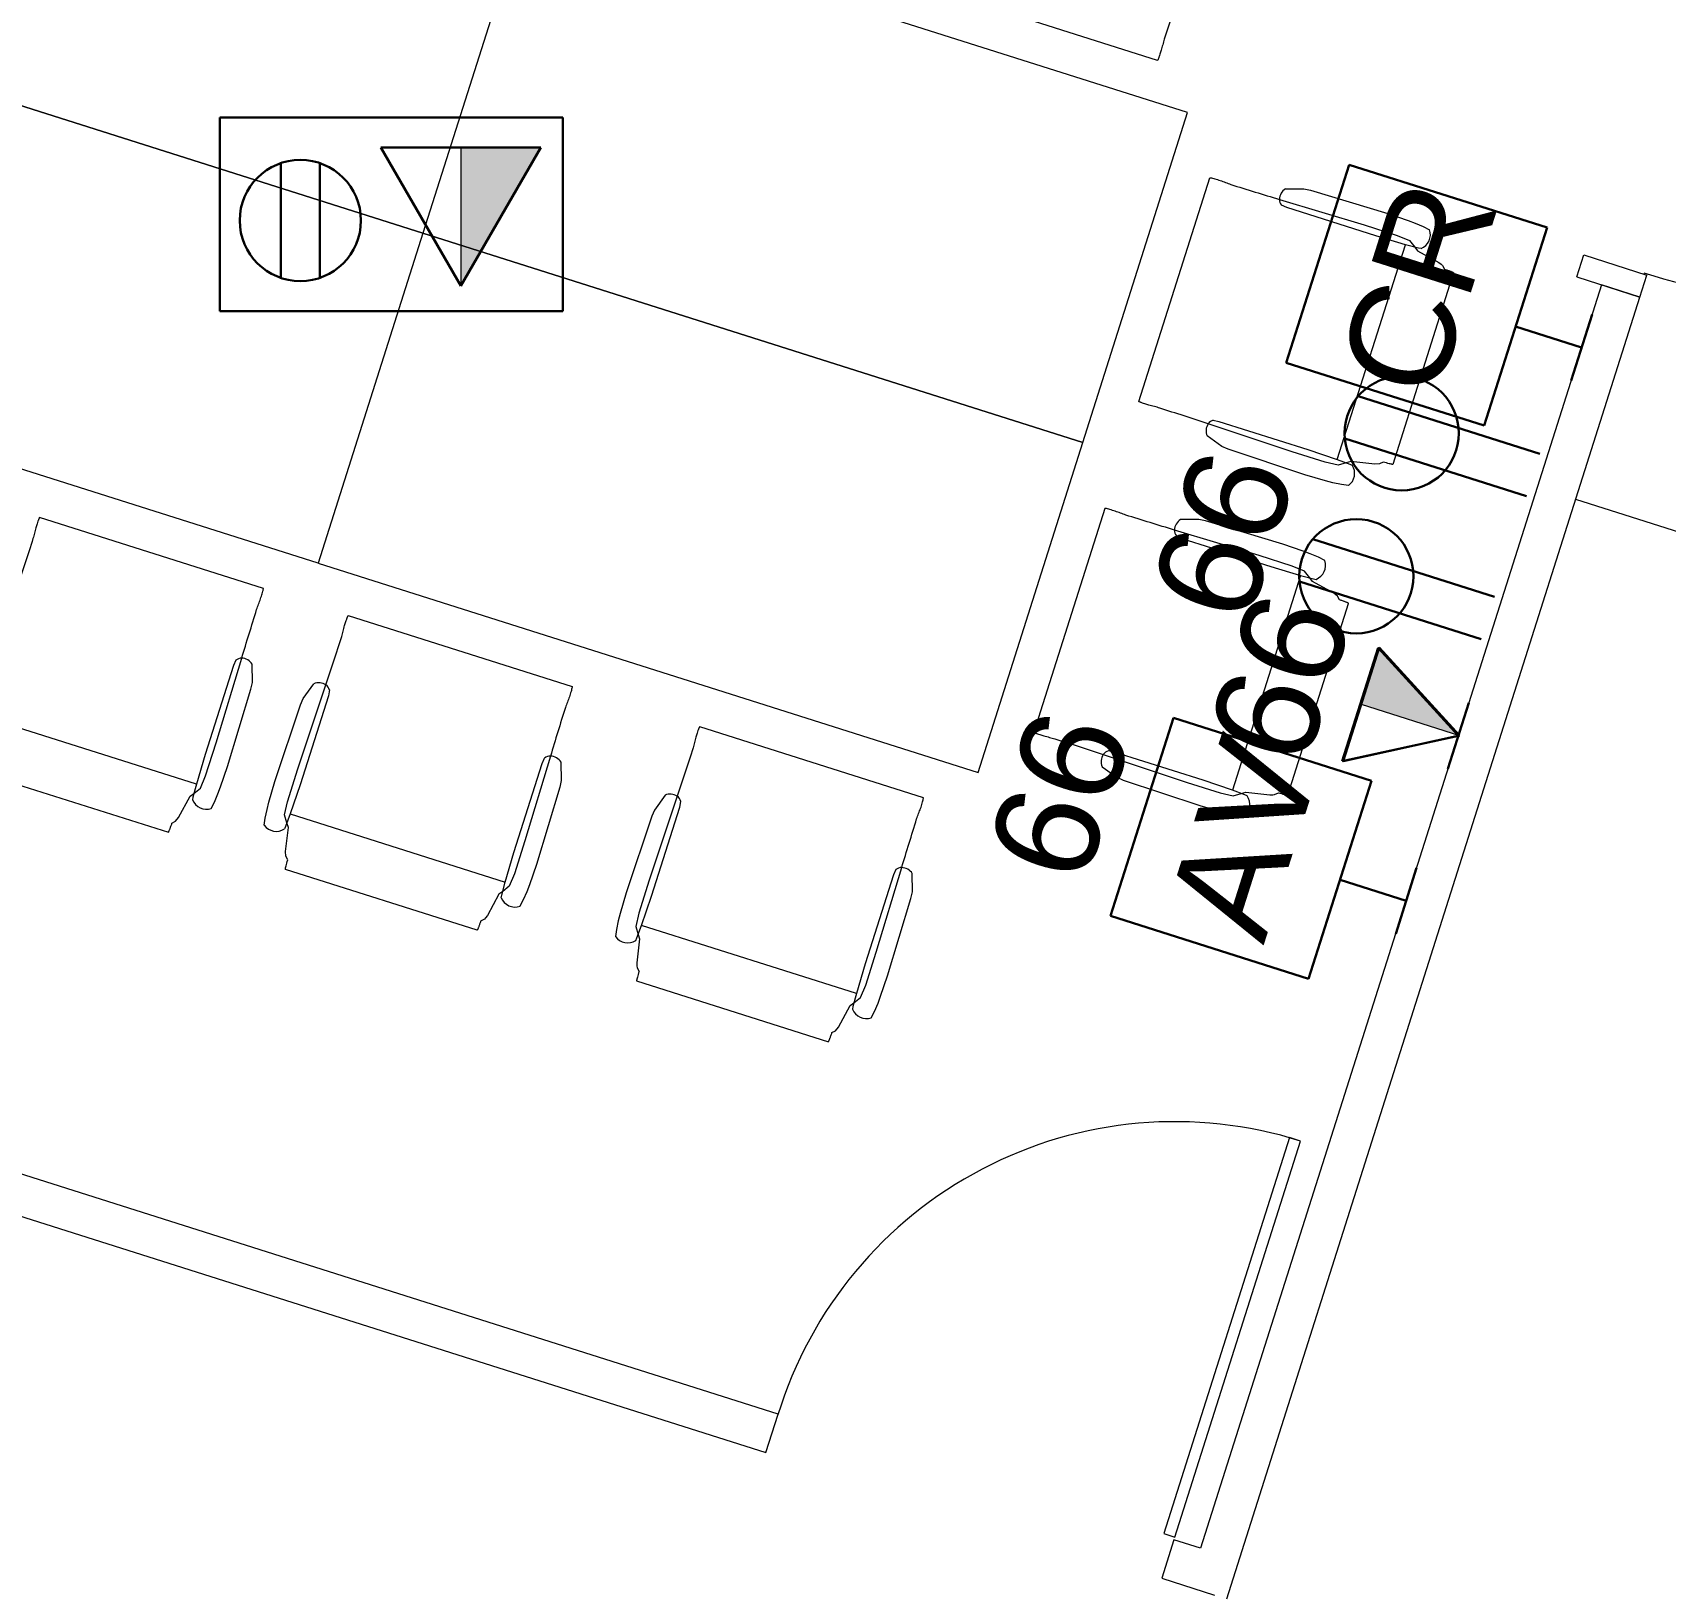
# Model space of a CAD drawing. Header units: inches. Extents: x 385 to 2249, y -1781 to -36.
# Drawn here: x 915.4 to 1056.9, y -394.6 to -259.5 of the extents above; entities that cross this region are included whole.
import ezdxf

# ---------------------------------------------------------------- set-up
doc = ezdxf.new("R2010")
doc.units = ezdxf.units.IN
doc.header["$MEASUREMENT"] = 0
for name, color, linetype, lineweight in [('A-ANNO-NOTE', 131, 'Continuous', 30), ('A-DETL', 90, 'Continuous', 9), ('A-DOOR', 31, 'Continuous', 13), ('A-DOOR-FRAM', 31, 'Continuous', 20), ('I-FURN', 30, 'Continuous', 9), ('I-FURN-PNLS', 30, 'Continuous', 9), ('I-WALL', 2, 'Continuous', 13)]:
    doc.layers.add(name, color=color, linetype=linetype, lineweight=lineweight)
doc.styles.add('Swis721 Lt BT', font='swissl.ttf', dxfattribs={"height": 9})

# ---------------------------------------------------------------- blocks, each defined once
blk = doc.blocks.new('Single Glass Door - Full Rail - Long Handle-5114673-Level 5 POWER _ SIGNAL')
at = {"layer": 'A-DOOR', "lineweight": 20}
for p, q in [((17, 38), (17, 2)), ((18, 38), (17, 38)), ((18, 2), (18, 38)), ((17, 2), (18, 2))]:
    blk.add_line(p, q, dxfattribs=at)
at = {"layer": 'A-DOOR', "lineweight": 9}
blk.add_arc((18, 2), 36, 90, 180.5, dxfattribs=at)
blk = doc.blocks.new('F - CONF TABLE _4 RECTANGULAR-12 CHAIRS_ - F - CONF TABLE _4 RECTANGULAR-12 CHAIRS_-5346493-Level 5 POWER _ SIGNAL')
at = {"layer": 'I-FURN'}
for p, q in [((56.14, 33.53), (35.8, 33.53)), ((72.17, 26.82), (79.17, 26.92)), ((79.17, 26.92), (81.03, 26.87)), ((70.08, 26.27), (71.58, 26.76)), ((71.58, 26.76), (72.17, 26.82)), ((81.03, 26.87), (81.68, 26.84)), ((81.68, 26.84), (82.45, 26.77)), ((82.45, 26.77), (83.06, 26.66)), ((63.53, 4.86), (63.53, 25.2)), ((69.85, 25.24), (77.52, 25.35)), ((70.68, 24.75), (70.18, 24.81)), ((78.77, 24.75), (70.68, 24.75)), ((77.52, 25.35), (80.52, 25.35)), ((81.45, 24.79), (78.77, 24.75)), ((80.52, 25.35), (81.68, 25.24)), ((82.61, 24.86), (81.45, 24.79)), ((81.45, 5.27), (81.45, 24.79)), ((81.68, 25.24), (82.28, 24.84)), ((82.28, 24.84), (82.61, 24.61)), ((82.84, 24.88), (82.61, 24.86)), ((82.61, 24.61), (84.68, 24.21)), ((84.68, 24.21), (84.92, 24.13)), ((84.92, 24.13), (85.06, 24.06)), ((85.06, 24.06), (85.32, 23.8)), ((86.16, 23.75), (86.16, 6.32)), ((84.68, 5.86), (82.61, 5.46)), ((85.06, 6.01), (84.68, 5.86)), ((85.32, 6.26), (85.06, 6.01)), ((77.52, 4.72), (69.85, 4.83)), ((70.18, 5.26), (70.68, 5.32)), ((70.68, 5.32), (78.77, 5.32)), ((80.52, 4.72), (77.52, 4.72)), ((78.77, 5.32), (81.45, 5.27)), ((81.68, 4.82), (80.52, 4.72)), ((81.45, 5.27), (82.61, 5.21)), ((82.28, 5.23), (81.68, 4.82)), ((82.61, 5.46), (82.28, 5.23)), ((82.61, 5.21), (82.84, 5.19)), ((71.58, 3.31), (70.08, 3.8)), ((72.17, 3.25), (71.58, 3.31)), ((79.17, 3.15), (72.17, 3.25)), ((81.03, 3.2), (79.17, 3.15)), ((81.68, 3.23), (81.03, 3.2)), ((82.45, 3.3), (81.68, 3.23)), ((83.06, 3.41), (82.45, 3.3)), ((71.58, -3.31), (70.08, -3.8)), ((72.17, -3.25), (71.58, -3.31)), ((79.17, -3.15), (72.17, -3.25)), ((81.03, -3.2), (79.17, -3.15)), ((81.68, -3.23), (81.03, -3.2)), ((82.45, -3.3), (81.68, -3.23)), ((83.06, -3.41), (82.45, -3.3)), ((63.53, -4.86), (63.53, -25.2)), ((77.52, -4.72), (69.85, -4.83)), ((70.18, -5.26), (70.68, -5.32)), ((70.68, -5.32), (78.77, -5.32)), ((80.52, -4.72), (77.52, -4.72)), ((78.77, -5.32), (81.45, -5.27)), ((81.68, -4.82), (80.52, -4.72)), ((81.45, -5.27), (82.61, -5.21)), ((81.45, -5.27), (81.45, -24.79)), ((82.28, -5.23), (81.68, -4.82)), ((82.61, -5.46), (82.28, -5.23)), ((82.61, -5.21), (82.84, -5.19)), ((84.68, -5.86), (82.61, -5.46)), ((85.06, -6.01), (84.68, -5.86)), ((85.32, -6.26), (85.06, -6.01)), ((86.16, -23.75), (86.16, -6.32)), ((85.06, -24.06), (85.32, -23.8)), ((69.85, -25.24), (77.52, -25.35)), ((70.68, -24.75), (70.18, -24.81)), ((78.77, -24.75), (70.68, -24.75)), ((77.52, -25.35), (80.52, -25.35)), ((81.45, -24.79), (78.77, -24.75)), ((80.52, -25.35), (81.68, -25.24)), ((82.61, -24.86), (81.45, -24.79)), ((81.68, -25.24), (82.28, -24.84)), ((82.28, -24.84), (82.61, -24.61)), ((82.61, -24.61), (84.68, -24.21)), ((82.84, -24.88), (82.61, -24.86)), ((84.68, -24.21), (84.92, -24.13)), ((84.92, -24.13), (85.06, -24.06)), ((70.08, -26.27), (71.58, -26.76)), ((71.58, -26.76), (72.17, -26.82)), ((72.17, -26.82), (79.17, -26.92)), ((79.17, -26.92), (81.03, -26.87)), ((81.03, -26.87), (81.68, -26.84)), ((81.68, -26.84), (82.45, -26.77)), ((82.45, -26.77), (83.06, -26.66)), ((-3.86, -33.53), (-24.2, -33.53)), ((3.86, -33.53), (24.2, -33.53)), ((56.14, -33.53), (35.8, -33.53)), ((-4.26, -40.18), (-4.32, -40.68)), ((-4.32, -40.68), (-4.32, -48.77)), ((-3.72, -47.52), (-3.83, -39.85)), ((-2.31, -41.58), (-2.8, -40.08)), ((2.31, -41.58), (2.8, -40.08)), ((3.72, -47.52), (3.83, -39.85)), ((4.26, -40.18), (4.32, -40.68)), ((4.32, -40.68), (4.32, -48.77)), ((23.75, -40.68), (23.81, -40.18)), ((23.75, -48.77), (23.75, -40.68)), ((24.24, -39.85), (24.35, -47.52)), ((25.27, -40.08), (25.76, -41.58)), ((34.73, -40.08), (34.24, -41.58)), ((35.76, -39.85), (35.65, -47.52)), ((36.25, -40.68), (36.19, -40.18)), ((36.25, -48.77), (36.25, -40.68)), ((55.74, -40.18), (55.68, -40.68)), ((55.68, -40.68), (55.68, -48.77)), ((56.28, -47.52), (56.17, -39.85)), ((57.69, -41.58), (57.2, -40.08)), ((-2.25, -42.17), (-2.31, -41.58)), ((-2.15, -49.17), (-2.25, -42.17)), ((2.15, -49.17), (2.25, -42.17)), ((2.25, -42.17), (2.31, -41.58)), ((25.76, -41.58), (25.82, -42.17)), ((25.82, -42.17), (25.92, -49.17)), ((34.18, -42.17), (34.08, -49.17)), ((34.24, -41.58), (34.18, -42.17)), ((57.75, -42.17), (57.69, -41.58)), ((57.85, -49.17), (57.75, -42.17)), ((-3.72, -50.52), (-3.72, -47.52)), ((3.72, -50.52), (3.72, -47.52)), ((24.35, -47.52), (24.35, -50.52)), ((35.65, -47.52), (35.65, -50.52)), ((56.28, -50.52), (56.28, -47.52)), ((-4.32, -48.77), (-4.27, -51.45)), ((-2.2, -51.03), (-2.15, -49.17)), ((2.2, -51.03), (2.15, -49.17)), ((4.32, -48.77), (4.27, -51.45)), ((23.79, -51.45), (23.75, -48.77)), ((25.92, -49.17), (25.87, -51.03)), ((34.08, -49.17), (34.13, -51.03)), ((36.21, -51.45), (36.25, -48.77)), ((55.68, -48.77), (55.73, -51.45)), ((57.8, -51.03), (57.85, -49.17)), ((-3.82, -51.68), (-3.72, -50.52)), ((3.82, -51.68), (3.72, -50.52)), ((24.35, -50.52), (24.24, -51.68)), ((35.65, -50.52), (35.76, -51.68)), ((56.18, -51.68), (56.28, -50.52)), ((-4.27, -51.45), (-23.79, -51.45)), ((-4.46, -52.61), (-4.23, -52.28)), ((-4.27, -51.45), (-4.21, -52.61)), ((-4.23, -52.28), (-3.82, -51.68)), ((-2.3, -52.45), (-2.23, -51.68)), ((-2.23, -51.68), (-2.2, -51.03)), ((2.23, -51.68), (2.2, -51.03)), ((2.3, -52.45), (2.23, -51.68)), ((4.23, -52.28), (3.82, -51.68)), ((4.27, -51.45), (4.21, -52.61)), ((4.46, -52.61), (4.23, -52.28)), ((4.27, -51.45), (23.79, -51.45)), ((23.84, -52.28), (23.61, -52.61)), ((23.86, -52.61), (23.79, -51.45)), ((24.24, -51.68), (23.84, -52.28)), ((25.84, -51.68), (25.77, -52.45)), ((25.87, -51.03), (25.84, -51.68)), ((34.13, -51.03), (34.16, -51.68)), ((34.16, -51.68), (34.23, -52.45)), ((35.76, -51.68), (36.16, -52.28)), ((36.14, -52.61), (36.21, -51.45)), ((36.16, -52.28), (36.39, -52.61)), ((55.73, -51.45), (36.21, -51.45)), ((55.54, -52.61), (55.77, -52.28)), ((55.73, -51.45), (55.79, -52.61)), ((55.77, -52.28), (56.18, -51.68)), ((57.7, -52.45), (57.77, -51.68)), ((57.77, -51.68), (57.8, -51.03)), ((-4.86, -54.68), (-4.46, -52.61)), ((-4.21, -52.61), (-4.19, -52.84)), ((-2.41, -53.06), (-2.3, -52.45)), ((2.41, -53.06), (2.3, -52.45)), ((4.21, -52.61), (4.19, -52.84)), ((4.86, -54.68), (4.46, -52.61)), ((23.61, -52.61), (23.21, -54.68)), ((23.88, -52.84), (23.86, -52.61)), ((25.77, -52.45), (25.66, -53.06)), ((34.23, -52.45), (34.34, -53.06)), ((36.12, -52.84), (36.14, -52.61)), ((36.39, -52.61), (36.79, -54.68)), ((55.14, -54.68), (55.54, -52.61)), ((55.79, -52.61), (55.81, -52.84)), ((57.59, -53.06), (57.7, -52.45)), ((-5.26, -55.32), (-5.01, -55.06)), ((-5.01, -55.06), (-4.86, -54.68)), ((5.01, -55.06), (4.86, -54.68)), ((5.26, -55.32), (5.01, -55.06)), ((23.06, -55.06), (22.8, -55.32)), ((23.13, -54.92), (23.06, -55.06)), ((23.21, -54.68), (23.13, -54.92)), ((36.79, -54.68), (36.87, -54.92)), ((36.87, -54.92), (36.94, -55.06)), ((36.94, -55.06), (37.2, -55.32)), ((54.74, -55.32), (54.99, -55.06)), ((54.99, -55.06), (55.14, -54.68)), ((-22.75, -56.16), (-5.32, -56.16)), ((22.75, -56.16), (5.32, -56.16)), ((37.25, -56.16), (54.68, -56.16))]:
    blk.add_line(p, q, dxfattribs=at)
for centre, radius, start, end in [((70.93, 25.55), 1.12, 139.743, 196.0891), ((81.99, 25.89), 1.32, 310.065, 35.935), ((70.6, 25.47), 0.781, 196.8466, 237.6782), ((70.93, 4.52), 1.12, 163.9109, 220.257), ((70.6, 4.6), 0.781, 122.3218, 163.1534), ((81.99, 4.18), 1.32, 324.065, 49.935), ((70.93, -4.52), 1.12, 139.743, 196.0891), ((81.99, -4.18), 1.32, 310.065, 35.935), ((70.6, -4.6), 0.781, 196.8466, 237.6782), ((70.93, -25.55), 1.12, 163.9109, 220.257), ((70.6, -25.47), 0.781, 122.3218, 163.1534), ((81.99, -25.89), 1.32, 324.065, 49.935), ((-3.6, -40.6), 0.781, 106.8466, 147.6782), ((-3.52, -40.93), 1.12, 49.743, 106.0891), ((3.52, -40.93), 1.12, 73.9109, 130.257), ((3.6, -40.6), 0.781, 32.3218, 73.1534), ((24.47, -40.6), 0.781, 106.8466, 147.6782), ((24.55, -40.93), 1.12, 49.743, 106.0891), ((35.45, -40.93), 1.12, 73.9109, 130.257), ((35.53, -40.6), 0.781, 32.3218, 73.1534), ((56.4, -40.6), 0.781, 106.8466, 147.6782), ((56.48, -40.93), 1.12, 49.743, 106.0891), ((-3.18, -51.99), 1.32, 220.065, 305.935), ((3.18, -51.99), 1.32, 234.065, 319.935), ((24.89, -51.99), 1.32, 220.065, 305.935), ((35.11, -51.99), 1.32, 234.065, 319.935), ((56.82, -51.99), 1.32, 220.065, 305.935)]:
    blk.add_arc(centre, radius, start, end, dxfattribs=at)
for points in [[(56.17, 39.85), (56.16, 39.12), (56.15, 37.66), (56.14, 36.18), (56.13, 35.44)], [(56.13, 35.44), (56.14, 35.28), (56.16, 34.96), (56.17, 34.63), (56.18, 34.47)], [(64.47, 25.25), (64.63, 25.24), (64.96, 25.23), (65.28, 25.21), (65.44, 25.2)], [(65.44, 25.2), (66.18, 25.2), (67.66, 25.21), (69.12, 25.23), (69.85, 25.24)], [(65.44, 4.87), (65.28, 4.86), (64.96, 4.84), (64.63, 4.83), (64.47, 4.82)], [(69.85, 4.83), (69.12, 4.84), (67.66, 4.85), (66.18, 4.86), (65.44, 4.87)], [(65.44, -4.87), (65.28, -4.86), (64.96, -4.84), (64.63, -4.83), (64.47, -4.82)], [(69.85, -4.83), (69.12, -4.84), (67.66, -4.85), (66.18, -4.86), (65.44, -4.87)], [(64.47, -25.25), (64.63, -25.24), (64.96, -25.23), (65.28, -25.21), (65.44, -25.2)], [(65.44, -25.2), (66.18, -25.2), (67.66, -25.21), (69.12, -25.23), (69.85, -25.24)], [(-24.25, -34.47), (-24.24, -34.63), (-24.23, -34.96), (-24.21, -35.28), (-24.2, -35.44)], [(-3.87, -35.44), (-3.86, -35.28), (-3.84, -34.96), (-3.83, -34.63), (-3.82, -34.47)], [(3.87, -35.44), (3.86, -35.28), (3.84, -34.96), (3.83, -34.63), (3.82, -34.47)], [(24.25, -34.47), (24.24, -34.63), (24.23, -34.96), (24.21, -35.28), (24.2, -35.44)], [(35.75, -34.47), (35.76, -34.63), (35.77, -34.96), (35.79, -35.28), (35.8, -35.44)], [(56.13, -35.44), (56.14, -35.28), (56.16, -34.96), (56.17, -34.63), (56.18, -34.47)], [(-24.2, -35.44), (-24.2, -36.18), (-24.21, -37.66), (-24.23, -39.12), (-24.24, -39.85)], [(-3.83, -39.85), (-3.84, -39.12), (-3.85, -37.66), (-3.86, -36.18), (-3.87, -35.44)], [(3.83, -39.85), (3.84, -39.12), (3.85, -37.66), (3.86, -36.18), (3.87, -35.44)], [(24.2, -35.44), (24.2, -36.18), (24.21, -37.66), (24.23, -39.12), (24.24, -39.85)], [(35.8, -35.44), (35.8, -36.18), (35.79, -37.66), (35.77, -39.12), (35.76, -39.85)], [(56.17, -39.85), (56.16, -39.12), (56.15, -37.66), (56.14, -36.18), (56.13, -35.44)]]:
    blk.add_open_spline(points, degree=3, dxfattribs=at)
for points, knots in [([(56.18, 34.47), (56.18, 34.35), (56.18, 34.14), (56.18, 33.91), (56.17, 33.77), (56.17, 33.69), (56.16, 33.62), (56.15, 33.56), (56.14, 33.53), (56.14, 33.53), (56.14, 33.53)], [-1, -1, -1, -1, -0.727273, -0.545455, -0.454545, -0.363636, -0.272727, -0.181818, -0.090909, 0, 0, 0, 0]), ([(63.53, 25.2), (63.53, 25.21), (63.6, 25.23), (63.9, 25.25), (64.23, 25.25), (64.39, 25.25), (64.47, 25.25)], [-1, -1, -1, -1, -0.727273, -0.363636, -0.181818, 0, 0, 0, 0]), ([(85.32, 23.8), (85.37, 23.8), (85.51, 23.8), (85.69, 23.8), (85.84, 23.79), (85.94, 23.78), (86.03, 23.78), (86.09, 23.77), (86.14, 23.76), (86.16, 23.75), (86.16, 23.75)], [-1, -1, -1, -1, -0.888889, -0.666667, -0.555556, -0.444444, -0.333333, -0.222222, -0.111111, 0, 0, 0, 0]), ([(86.16, 6.32), (86.16, 6.32), (86.14, 6.31), (86.09, 6.3), (86, 6.29), (85.78, 6.27), (85.51, 6.27), (85.32, 6.26)], [-1, -1, -1, -1, -0.888889, -0.777778, -0.666667, -0.444444, 0, 0, 0, 0]), ([(64.47, 4.82), (64.35, 4.82), (64.14, 4.82), (63.91, 4.82), (63.77, 4.83), (63.69, 4.83), (63.62, 4.84), (63.56, 4.85), (63.53, 4.86), (63.53, 4.86), (63.53, 4.86)], [-1, -1, -1, -1, -0.727273, -0.545455, -0.454545, -0.363636, -0.272727, -0.181818, -0.090909, 0, 0, 0, 0]), ([(64.47, -4.82), (64.39, -4.82), (64.23, -4.82), (63.9, -4.82), (63.6, -4.84), (63.53, -4.86), (63.53, -4.86)], [0, 0, 0, 0, 0.181818, 0.363636, 0.727273, 1, 1, 1, 1]), ([(86.16, -6.32), (86.16, -6.32), (86.14, -6.31), (86.09, -6.3), (86.03, -6.29), (85.94, -6.29), (85.84, -6.28), (85.69, -6.27), (85.51, -6.27), (85.37, -6.26), (85.32, -6.26)], [0, 0, 0, 0, 0.111111, 0.222222, 0.333333, 0.444444, 0.555556, 0.666667, 0.888889, 1, 1, 1, 1]), ([(85.32, -23.8), (85.51, -23.8), (85.78, -23.79), (86, -23.78), (86.09, -23.77), (86.14, -23.76), (86.16, -23.75), (86.16, -23.75)], [0, 0, 0, 0, 0.444444, 0.666667, 0.777778, 0.888889, 1, 1, 1, 1]), ([(63.53, -25.2), (63.53, -25.21), (63.53, -25.21), (63.56, -25.22), (63.62, -25.23), (63.69, -25.23), (63.77, -25.24), (63.91, -25.25), (64.14, -25.25), (64.35, -25.25), (64.47, -25.25)], [0, 0, 0, 0, 0.090909, 0.181818, 0.272727, 0.363636, 0.454545, 0.545455, 0.727273, 1, 1, 1, 1]), ([(-24.2, -33.53), (-24.21, -33.53), (-24.21, -33.53), (-24.22, -33.56), (-24.23, -33.62), (-24.23, -33.69), (-24.24, -33.77), (-24.25, -33.91), (-24.25, -34.14), (-24.25, -34.35), (-24.25, -34.47)], [0, 0, 0, 0, 0.090909, 0.181818, 0.272727, 0.363636, 0.454545, 0.545455, 0.727273, 1, 1, 1, 1]), ([(-3.82, -34.47), (-3.82, -34.39), (-3.82, -34.23), (-3.82, -33.9), (-3.84, -33.6), (-3.86, -33.53), (-3.86, -33.53)], [0, 0, 0, 0, 0.181818, 0.363636, 0.727273, 1, 1, 1, 1]), ([(3.82, -34.47), (3.82, -34.35), (3.82, -34.14), (3.82, -33.91), (3.83, -33.77), (3.83, -33.69), (3.84, -33.62), (3.85, -33.56), (3.86, -33.53), (3.86, -33.53), (3.86, -33.53)], [-1, -1, -1, -1, -0.727273, -0.545455, -0.454545, -0.363636, -0.272727, -0.181818, -0.090909, 0, 0, 0, 0]), ([(24.2, -33.53), (24.21, -33.53), (24.23, -33.6), (24.25, -33.9), (24.25, -34.23), (24.25, -34.39), (24.25, -34.47)], [-1, -1, -1, -1, -0.727273, -0.363636, -0.181818, 0, 0, 0, 0]), ([(35.8, -33.53), (35.79, -33.53), (35.79, -33.53), (35.78, -33.56), (35.77, -33.62), (35.77, -33.69), (35.76, -33.77), (35.75, -33.91), (35.75, -34.14), (35.75, -34.35), (35.75, -34.47)], [0, 0, 0, 0, 0.090909, 0.181818, 0.272727, 0.363636, 0.454545, 0.545455, 0.727273, 1, 1, 1, 1]), ([(56.18, -34.47), (56.18, -34.39), (56.18, -34.23), (56.18, -33.9), (56.16, -33.6), (56.14, -33.53), (56.14, -33.53)], [0, 0, 0, 0, 0.181818, 0.363636, 0.727273, 1, 1, 1, 1]), ([(-5.32, -56.16), (-5.32, -56.16), (-5.31, -56.14), (-5.3, -56.09), (-5.29, -56.03), (-5.29, -55.94), (-5.28, -55.84), (-5.27, -55.69), (-5.27, -55.51), (-5.26, -55.37), (-5.26, -55.32)], [0, 0, 0, 0, 0.111111, 0.222222, 0.333333, 0.444444, 0.555556, 0.666667, 0.888889, 1, 1, 1, 1]), ([(5.32, -56.16), (5.32, -56.16), (5.31, -56.14), (5.3, -56.09), (5.29, -56), (5.27, -55.78), (5.27, -55.51), (5.26, -55.32)], [-1, -1, -1, -1, -0.888889, -0.777778, -0.666667, -0.444444, 0, 0, 0, 0]), ([(22.8, -55.32), (22.8, -55.37), (22.8, -55.51), (22.8, -55.69), (22.79, -55.84), (22.78, -55.94), (22.78, -56.03), (22.77, -56.09), (22.76, -56.14), (22.75, -56.16), (22.75, -56.16)], [-1, -1, -1, -1, -0.888889, -0.666667, -0.555556, -0.444444, -0.333333, -0.222222, -0.111111, 0, 0, 0, 0]), ([(37.2, -55.32), (37.2, -55.51), (37.21, -55.78), (37.22, -56), (37.23, -56.09), (37.24, -56.14), (37.25, -56.16), (37.25, -56.16)], [0, 0, 0, 0, 0.444444, 0.666667, 0.777778, 0.888889, 1, 1, 1, 1]), ([(54.68, -56.16), (54.68, -56.16), (54.69, -56.14), (54.7, -56.09), (54.71, -56.03), (54.71, -55.94), (54.72, -55.84), (54.73, -55.69), (54.73, -55.51), (54.74, -55.37), (54.74, -55.32)], [0, 0, 0, 0, 0.111111, 0.222222, 0.333333, 0.444444, 0.555556, 0.666667, 0.888889, 1, 1, 1, 1])]:
    blk.add_open_spline(points, degree=3, knots=knots, dxfattribs=at)
at = {"layer": 'I-FURN-PNLS'}
for p, q in [((60, 30), (0, 30)), ((0, 30), (0, 0)), ((0, 30), (0, 0)), ((60, 0), (60, 30)), ((0, 0), (-60, 0)), ((-60, 0), (0, 0)), ((0, 0), (60, 0)), ((60, 0), (0, 0)), ((0, 0), (0, -30)), ((0, 0), (0, -30)), ((60, -30), (60, 0)), ((0, -30), (-60, -30)), ((0, -30), (60, -30))]:
    blk.add_line(p, q, dxfattribs=at)
blk = doc.blocks.new('Seating-Lounge_Chair-Teknion-BBMC_Metropolitan-R2013 - Lounge Chair-5309720-Level 5 POWER _ SIGNAL')
at = {"layer": 'I-FURN'}
for p, q in [((-0.6, 16.36), (-0.69, 15.74)), ((0.6, 16.36), (-0.6, 16.36)), ((0.68, 15.74), (0.6, 16.36)), ((-10.46, 12.84), (-14.66, 0.64)), ((14.66, 0.64), (10.46, 12.84)), ((-11.03, 9.54), (-18.84, -12.29)), ((11.03, 9.54), (18.84, -12.29)), ((-14.66, 0.64), (-16.34, 0.62)), ((-16.34, 0.62), (-16.34, -0.58)), ((-14.66, 0.64), (-15.08, -0.6)), ((-8.51, 0.55), (-9.74, -4.39)), ((8.51, 0.55), (9.77, -4.5)), ((16.34, 0.62), (14.66, 0.64)), ((14.66, 0.64), (15.08, -0.6)), ((16.34, -0.58), (16.34, 0.62)), ((-15.08, -0.6), (-19.35, -12.99)), ((-16.34, -0.58), (-15.08, -0.6)), ((15.08, -0.6), (16.34, -0.58)), ((19.35, -12.99), (15.08, -0.6))]:
    blk.add_line(p, q, dxfattribs=at)
for centre, radius, start, end in [((0.14, -18.2), 33.94, 91.3936, 101.9016), ((-0.03, 0.33), 15.43, 87.321, 92.397), ((0.14, -18.2), 33.94, 77.3677, 89.0817), ((-6.64, 10.6), 4.43, 92.8494, 149.6225), ((6.64, 10.6), 4.43, 30.3775, 77.955), ((-6.62, 8.47), 4.46, 101.0887, 144.9113), ((0.02, -25.42), 39, 78.9113, 101.0887), ((6.62, 8.47), 4.46, 35.0887, 78.9113), ((-5.4, 7.6), 5.96, 144.9113, 161.0887), ((5.4, 7.6), 5.96, 18.9113, 35.0887), ((0, -13.43), 23.05, 67.077, 112.923), ((-5.99, 1.79), 2.23, 115.1566, 169.8557), ((0, -78), 82.11, 85.1543, 94.8457), ((5.99, 1.79), 2.23, 10.1443, 64.8434), ((-6.53, 0.33), 1.99, 82.4293, 173.5707), ((26.42, -5.66), 35.49, 167.2304, 169.6334), ((0, 49.5), 47.61, 262.4293, 277.51), ((6.53, 0.33), 1.99, 6.4293, 98.9009), ((-26.42, -5.66), 35.49, 10.3666, 12.7696), ((29.35, -17.86), 41.36, 160.98, 172.2111), ((-29.36, -17.87), 41.36, 7.7889, 18.8554), ((-18.11, -12.55), 0.766, 160.3349, 252.0903), ((-9.05, -12.61), 2.59, 172.2111, 262.2111), ((9.04, -12.61), 2.59, 277.7889, 7.7889), ((18.11, -12.55), 0.766, 287.9097, 19.6651), ((-18.45, -13.3), 0.949, 161, 255.9502), ((0, 51.1), 66.95, 254.0922, 285.9078), ((18.45, -13.3), 0.949, 284.0498, 19), ((0, 60.44), 76.97, 255.9502, 284.0498)]:
    blk.add_arc(centre, radius, start, end, dxfattribs=at)
for points in [[(-11.85, 7.26), (-10.78, 6.94), (-8.92, 7.91), (-7.24, 8.38), (-7.1, 6.73), (-7.2, 4.55), (-6.94, 3.81)], [(11.85, 7.26), (10.78, 6.94), (8.92, 7.91), (7.24, 8.38), (7.1, 6.73), (7.2, 4.55), (6.94, 3.81)]]:
    blk.add_open_spline(points, degree=3, knots=[0, 0, 0, 0, 0.1414553, 0.2981065, 0.4572853, 0.5889724, 0.5889724, 0.5889724, 0.5889724], dxfattribs=at)
blk = doc.blocks.new('Single Flush - OTJ_SOLIDFLUSH_ALUM-V11-Level 5 POWER _ SIGNAL')
at = {"layer": 'A-DOOR', "lineweight": 20}
for p, q in [((16.15625, -1.75), (17.90625, -1.75)), ((16.15625, -37.5625), (16.15625, -1.75)), ((17.90625, -1.75), (17.90625, -37.5625)), ((17.90625, -37.5625), (16.15625, -37.5625))]:
    blk.add_line(p, q, dxfattribs=at)
at = {"layer": 'A-DOOR', "lineweight": 9}
blk.add_arc((17.90625, -1.75), 35.8125, 179.5, 270, dxfattribs=at)
at = {"layer": 'A-DOOR-FRAM'}
for p, q in [((-20, 4), (-20, -1.75)), ((-20, 4), (-18, 4)), ((-18, 4), (-18, -1.75)), ((18.000004, 4), (18.000004, -1.75)), ((18.000004, 4), (20.000004, 4)), ((20.000004, 4), (20.000004, -1.75)), ((-20, -1.75), (-18, -1.75)), ((18.000004, -1.75), (20.000004, -1.75))]:
    blk.add_line(p, q, dxfattribs=at)

msp = doc.modelspace()

# ---------------------------------------------------------------- hatches: boundary and pattern name
at = {"layer": 'A-ANNO-NOTE', "lineweight": 9}
for points in [[(952.53, -281.5), (959.46, -269.5), (952.53, -269.5), (952.53, -275.93)], [(1039.05, -320.46), (1032.09, -312.84), (1030.53, -317.76), (1031.26, -317.99)]]:
    msp.add_hatch(color=256, dxfattribs=at).paths.add_polyline_path(points, flags=0)

# ---------------------------------------------------------------- linework, layer by layer
at = {"layer": 'A-ANNO-NOTE'}
for p, q in [((931.65, -266.89), (961.37, -266.89)), ((931.65, -283.7), (931.65, -266.89)), ((961.37, -266.89), (961.37, -283.7)), ((945.6, -269.5), (959.46, -269.5)), ((952.53, -281.5), (945.6, -269.5)), ((959.46, -269.5), (952.53, -281.5)), ((936.94, -280.81), (936.94, -270.86)), ((940.31, -280.81), (940.31, -270.86)), ((1029.49, -271), (1024.04, -288.16)), ((1046.65, -276.44), (1029.49, -271)), ((1041.2, -293.6), (1046.65, -276.44)), ((961.37, -283.7), (931.65, -283.7)), ((1050.55, -283.98), (1048.74, -289.7)), ((1049.64, -286.84), (1043.92, -285.02)), ((1024.04, -288.16), (1041.2, -293.6)), ((1046.03, -296.06), (1030.28, -291.06)), ((1044.87, -299.72), (1029.12, -294.72)), ((1044.87, -299.72), (1029.12, -294.72)), ((1042.1, -308.45), (1026.35, -303.46)), ((1040.94, -312.11), (1025.19, -307.11)), ((1040.94, -312.11), (1025.19, -307.11)), ((1028.9, -322.69), (1032.01, -312.86)), ((1028.97, -322.68), (1032.09, -312.84)), ((1038.97, -320.48), (1032.01, -312.86)), ((1039.05, -320.46), (1032.09, -312.84)), ((1039.88, -317.62), (1038.06, -323.34)), ((1014.28, -318.94), (1008.83, -336.1)), ((1031.44, -324.38), (1014.28, -318.94)), ((1038.97, -320.48), (1028.9, -322.69)), ((1039.05, -320.46), (1028.97, -322.68)), ((1025.99, -341.54), (1031.44, -324.38)), ((1035.34, -331.92), (1033.53, -337.64)), ((1034.43, -334.78), (1028.71, -332.96)), ((1008.83, -336.1), (1025.99, -341.54))]:
    msp.add_line(p, q, dxfattribs=at)
at = {"layer": 'A-ANNO-NOTE', "lineweight": 9}
for p, q in [((952.53, -269.5), (952.53, -281.5)), ((952.53, -281.5), (959.46, -269.5)), ((959.46, -269.5), (952.53, -269.5)), ((1032.09, -312.84), (1030.53, -317.76)), ((1039.05, -320.46), (1032.09, -312.84)), ((1030.53, -317.76), (1039.05, -320.46))]:
    msp.add_line(p, q, dxfattribs=at)
at = {"layer": 'A-ANNO-NOTE'}
for centre, radius in [((938.62, -275.83), 5.25), ((1034.05, -294.27), 4.95), ((1030.12, -306.66), 4.95)]:
    msp.add_circle(centre, radius, dxfattribs=at)
at = {"layer": 'A-DETL', "lineweight": 13}
msp.add_line((1106.3, -318.16), (1049.13, -300.02), dxfattribs=at)
at = {"layer": 'I-WALL'}
for p, q in [((1051.37, -281.41), (1016.63, -390.9)), ((1054.7, -282.47), (1051.37, -281.41)), ((1018.9, -395.29), (1054.7, -282.47)), ((980.01, -379.28), (788.38, -318.48)), ((814.5, -330.44), (978.95, -382.61)), ((978.95, -382.61), (980.01, -379.28)), ((1014.32, -390.17), (1013.27, -393.5)), ((1016.63, -390.9), (1014.32, -390.17)), ((1013.27, -393.5), (1017.84, -394.95))]:
    msp.add_line(p, q, dxfattribs=at)

# ---------------------------------------------------------------- block references
at = {"layer": 'A-DOOR'}
for name, p, rotation in [('Single Flush - OTJ_SOLIDFLUSH_ALUM-V11-Level 5 POWER _ SIGNAL', (1059.08, -262.87), 72.39670099999726), ('Single Glass Door - Full Rail - Long Handle-5114673-Level 5 POWER _ SIGNAL', (996.64, -386.39), 342.3961865743619)]:
    msp.add_blockref(name, p, dxfattribs=dict(at, rotation=rotation))
at = {"layer": 'I-FURN'}
for name, p, rotation in [('F - CONF TABLE _4 RECTANGULAR-12 CHAIRS_ - F - CONF TABLE _4 RECTANGULAR-12 CHAIRS_-5346493-Level 5 POWER _ SIGNAL', (949.24, -276.93), 342.3961865743615), ('Seating-Lounge_Chair-Teknion-BBMC_Metropolitan-R2013 - Lounge Chair-5309720-Level 5 POWER _ SIGNAL', (896.11, -413.56), 342.3967009999957)]:
    msp.add_blockref(name, p, dxfattribs=dict(at, rotation=rotation))

# ---------------------------------------------------------------- texts
at = {"layer": 'A-ANNO-NOTE', "lineweight": 9, "char_height": 9, "attachment_point": 1, "rotation": 72.3967, "style": 'Swis721 Lt BT'}
for s, insert, width in [('CR', (1028.41, -288.98), 20.604), ('66', (1012.14, -308.36), 16.362), ('66', (1017.07, -320.75), 16.362), ('66', (997.97, -330.91), 16.362), ('AV', (1013.5, -335.96), 18.18)]:
    msp.add_mtext(s, dxfattribs=dict(at, insert=insert, width=width))

doc.saveas('drawing.dxf')
